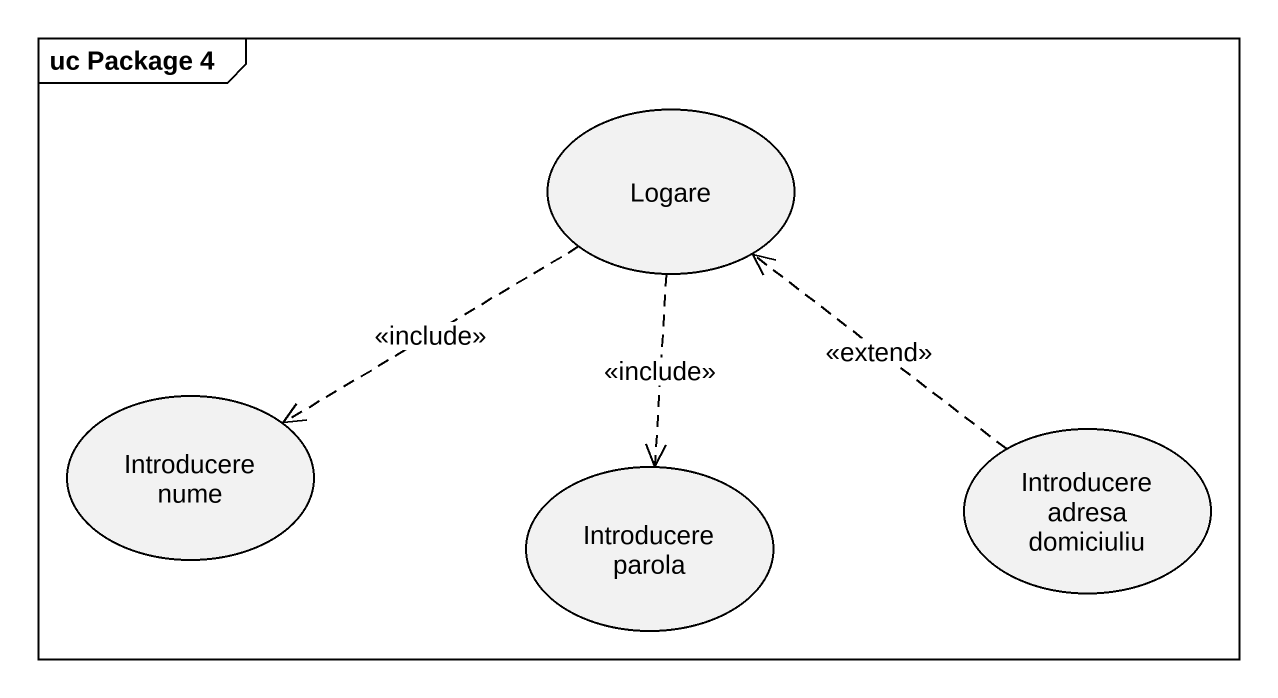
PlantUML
@startuml
mainframe uc Package 4
usecase Logare
usecase "Introducere nume" as Introducere_nume
usecase "Introducere adresa domiciuliu" as Introducere_adresa
usecase "Introducere parola" as Introducere_parola
Logare .left.> Introducere_nume : <<include>>
Logare ..> Introducere_parola : <<include>>
Introducere_adresa .up.> Logare : <<extend>>
@enduml
